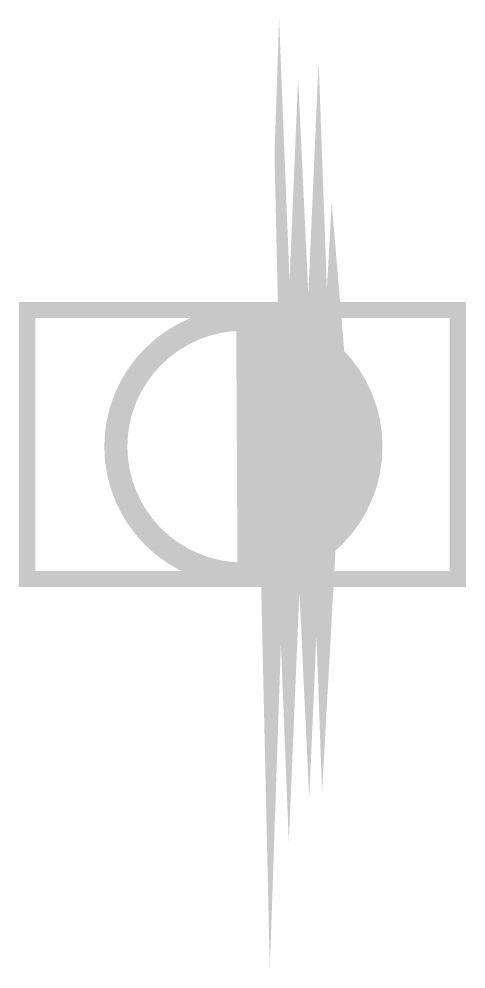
# Model space of a CAD drawing. Extents: x -0.2 to 5.7, y -5.2 to 7.2.
import ezdxf

# ---------------------------------------------------------------- set-up
doc = ezdxf.new("R2010")
doc.units = 0
doc.header["$MEASUREMENT"] = 0
doc.layers.get('0').update_dxf_attribs({"linetype": 'CONTINUOUS'})

msp = doc.modelspace()

# ---------------------------------------------------------------- linework, layer by layer
for points, const_width in [([(3.072129394699751, 3.16233457575008), (3.140158591650291, 0.1483971979857603), (3.242202387076098, 3.145338693900271), (3.361253471033802, 0.1540624888508724), (3.485973672580283, 3.094351029841899), (3.616362948892583, 0.3466825448451907), (3.729744958084471, 2.924392155816975), (3.820450539744201, 0.425996690992541), (3.945170741290681, 2.675119135644701), (4.109574616078252, 0.7375879569534103)], 0.3), ([(-0.04536703513118458, -0.07761506386111494), (5.554632964868816, -0.07761506386111494), (5.554632964868816, 3.422384936138886), (-0.04536703513118458, 3.422384936138886), (-0.04536703513118458, -0.1826150638611149)], 0.21), ([(2.82268903442975, 3.258644603747239), (2.839696322961647, 0.02376068789962282)], 0.3), ([(4.132251022198925, 2.306874905505875), (4.262640319922706, 1.20780751520898)], 0.3)]:
    msp.add_lwpolyline(points, dxfattribs=dict(const_width=const_width))
at = {"const_width": 0.3}
msp.add_lwpolyline([(1.108087639748491, 1.645562625016355, 1), (4.425034520097585, 1.645562625016355, 1)], format="xyb", close=True, dxfattribs=at)

doc.saveas('drawing.dxf')
